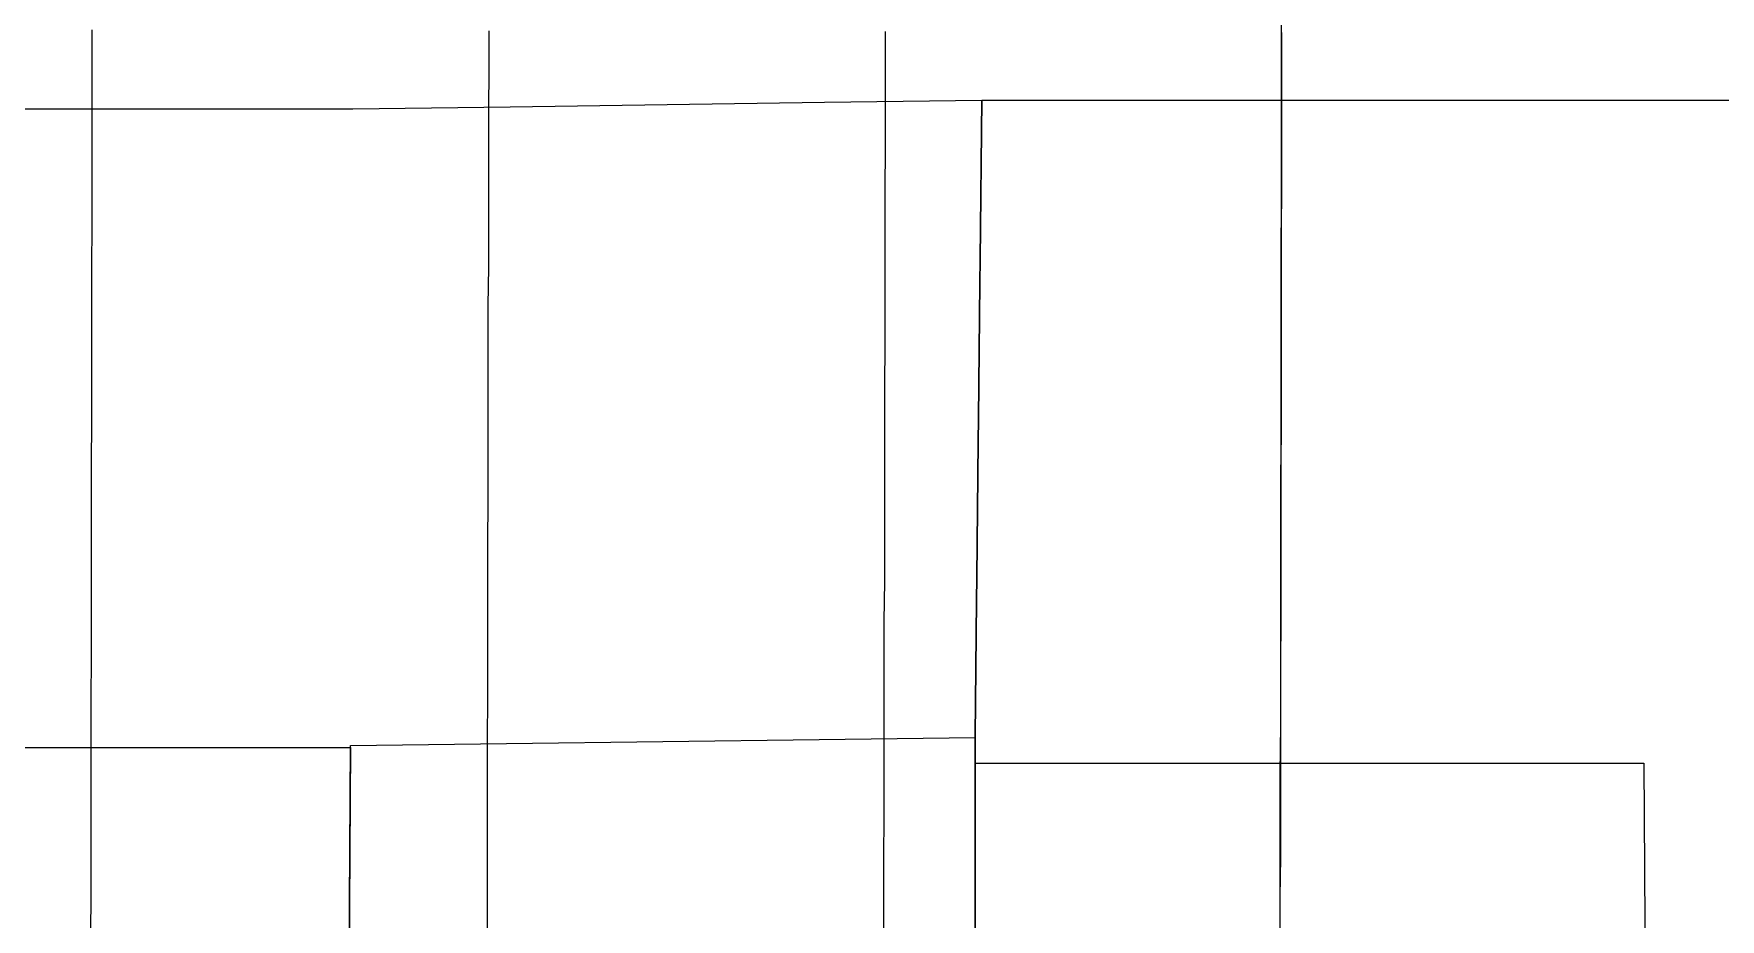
# Model space of a CAD drawing. Extents: x -0.49 to 6.91, y -0.57 to 8.11.
# Drawn here: x 1.25 to 3.457, y 3.703 to 4.862 of the extents above; entities that cross this region are included whole.
import ezdxf

# ---------------------------------------------------------------- set-up
doc = ezdxf.new("R2010")
doc.units = 0
for name, color, linetype in [('Grid', 7, 'CONTINUOUS'), ('split_lines', 7, 'CONTINUOUS'), ('split_lines_copy', 7, 'CONTINUOUS'), ('topo_grid', 7, 'CONTINUOUS')]:
    doc.layers.add(name, color=color, linetype=linetype)

msp = doc.modelspace()

# ---------------------------------------------------------------- linework, layer by layer
at = {"layer": 'Grid', "color": 1}
for points in [[(1.048549, 4.763898), (1.254707, 4.763898), (1.460864, 4.763898), (1.667548, 4.763898), (1.873178, 4.766544), (2.078808, 4.769719), (2.284966, 4.772894), (2.490596, 4.77554), (2.488487, 4.566757), (2.487958, 4.536171), (2.486376, 4.359033), (2.485849, 4.327918), (2.484267, 4.150753), (2.483741, 4.119638), (2.482158, 3.943029), (2.482158, 3.910855), (2.482158, 3.734749), (2.482158, 3.702602)], [(2.482158, 3.702602), (2.482158, 3.734749), (2.482158, 3.910855), (2.482158, 3.943029), (2.483741, 4.119638), (2.484267, 4.150753), (2.485849, 4.327918), (2.486376, 4.359033), (2.487958, 4.536171), (2.488487, 4.566757), (2.490596, 4.77554), (2.712043, 4.77554), (2.724701, 4.77554), (2.933494, 4.77554), (3.145452, 4.77554), (3.35688, 4.77554), (3.566202, 4.77554)]]:
    msp.add_lwpolyline(points, dxfattribs=at)
for points in [[(1.659111, 3.10467), (1.660693, 3.310807), (1.661749, 3.517499), (1.662802, 3.724165), (1.664384, 3.930329), (1.868432, 3.932974), (2.073008, 3.93562), (2.277583, 3.938266), (2.482159, 3.940912), (2.482159, 3.908739), (2.482159, 3.732632), (2.482159, 3.700485), (2.482159, 3.524378), (2.481633, 3.492205), (2.481633, 3.316125), (2.481633, 3.283422), (2.481633, 3.107845), (2.276002, 3.107845), (2.070373, 3.107845), (1.864743, 3.107845)], [(0.83079, 3.101495), (0.832899, 3.308187), (0.835008, 3.514853), (0.837116, 3.721017), (0.839225, 3.927709), (1.045382, 3.927709), (1.25154, 3.927709), (1.457697, 3.927709), (1.664381, 3.927709), (1.662799, 3.721546), (1.661743, 3.51488), (1.660687, 3.308187), (1.659105, 3.10205), (1.45242, 3.10205), (1.245209, 3.10205), (1.037997, 3.10205)], [(3.360572, 3.070909), (3.151778, 3.070909), (2.942985, 3.073555), (2.734718, 3.073555), (2.481632, 3.073555), (2.481632, 3.106231), (2.481632, 3.281808), (2.481632, 3.314511), (2.481632, 3.490591), (2.482159, 3.522764), (2.482159, 3.698871), (2.482159, 3.731018), (2.482159, 3.907125), (2.731555, 3.907125), (2.940348, 3.907125), (3.149142, 3.907125), (3.357408, 3.907125), (3.358466, 3.698315), (3.358995, 3.489533), (3.360054, 3.281279)]]:
    msp.add_lwpolyline(points, close=True, dxfattribs=at)
at = {"layer": 'split_lines', "color": 7}
msp.add_lwpolyline([(2.881322, 3.646245), (2.881322, 3.707946), (2.881322, 3.770282), (2.881322, 3.832644), (2.881322, 3.894319), (2.881851, 3.956655), (2.881851, 4.018355), (2.881851, 4.080718), (2.881851, 4.143027), (2.881851, 4.204754), (2.881851, 4.267117), (2.88238, 4.328791), (2.88238, 4.391153), (2.88238, 4.453489), (2.88238, 4.51519), (2.88238, 4.577526), (2.882909, 4.6392), (2.882909, 4.701563), (2.882909, 4.763898), (2.882909, 4.825599), (2.882909, 4.887935)], dxfattribs=at)
at = {"layer": 'split_lines_copy', "color": 7}
msp.add_lwpolyline([(2.881322, 3.646245), (2.881322, 3.707946), (2.881322, 3.770282), (2.881322, 3.832644), (2.881322, 3.894319), (2.881851, 3.956655), (2.881851, 4.018355), (2.881851, 4.080718), (2.881851, 4.143027), (2.881851, 4.204754), (2.881851, 4.267117), (2.88238, 4.328791), (2.88238, 4.391153), (2.88238, 4.453489), (2.88238, 4.51519), (2.88238, 4.577526), (2.882909, 4.6392), (2.882909, 4.701563), (2.882909, 4.763898), (2.882909, 4.825599), (2.882909, 4.887935)], dxfattribs=at)
at = {"layer": 'topo_grid', "color": 7}
for points in [[(1.324294, 3.683578), (1.324821, 3.735251), (1.324821, 3.786395), (1.324821, 3.838068), (1.324821, 3.889212), (1.324821, 3.940885), (1.324821, 3.992559), (1.325347, 4.043703), (1.325347, 4.095349), (1.325347, 4.146493), (1.325347, 4.198166), (1.325347, 4.249839), (1.325347, 4.300983), (1.325874, 4.352656), (1.325874, 4.4038), (1.325874, 4.455474), (1.325874, 4.507147), (1.325874, 4.558291), (1.3264, 4.609964), (1.3264, 4.661108), (1.3264, 4.712754), (1.3264, 4.764428), (1.3264, 4.815571), (1.3264, 4.867245)], [(1.843643, 3.68252), (1.843643, 3.734193), (1.843643, 3.785337), (1.843643, 3.83701), (1.843643, 3.888683), (1.843643, 3.939827), (1.844169, 3.9915), (1.844169, 4.042644), (1.844169, 4.094317), (1.844169, 4.145964), (1.844169, 4.197108), (1.844696, 4.248781), (1.844696, 4.299925), (1.844696, 4.351598), (1.844696, 4.403271), (1.844696, 4.454415), (1.844696, 4.506088), (1.845222, 4.557232), (1.845222, 4.608905), (1.845222, 4.660579), (1.845222, 4.711723), (1.845222, 4.763369), (1.845749, 4.814513), (1.845749, 4.866186)], [(2.362466, 3.681461), (2.362466, 3.733135), (2.362466, 3.784808), (2.362993, 3.835952), (2.362993, 3.887625), (2.362993, 3.938769), (2.362993, 3.990442), (2.362993, 4.042115), (2.362993, 4.093259), (2.363519, 4.144932), (2.363519, 4.196076), (2.363519, 4.247723), (2.363519, 4.299396), (2.363519, 4.35054), (2.363519, 4.402213), (2.364046, 4.453357), (2.364046, 4.50503), (2.364046, 4.556703), (2.364046, 4.607847), (2.364046, 4.65952), (2.364573, 4.710664), (2.364573, 4.762337), (2.364573, 4.813984), (2.364573, 4.865128)], [(2.881317, 3.680959), (2.881317, 3.732103), (2.881846, 3.783749), (2.881846, 3.834893), (2.881846, 3.886566), (2.881846, 3.93824), (2.881846, 3.989384), (2.881846, 4.041057), (2.882375, 4.092201), (2.882375, 4.143874), (2.882375, 4.195547), (2.882375, 4.246691), (2.882375, 4.298364), (2.882904, 4.349481), (2.882904, 4.401155), (2.882904, 4.452828), (2.882904, 4.503972), (2.882904, 4.555645), (2.882904, 4.606789), (2.883434, 4.658462), (2.883434, 4.710135), (2.883434, 4.761279), (2.883434, 4.812952), (2.883434, 4.864096)]]:
    msp.add_lwpolyline(points, dxfattribs=at)

doc.saveas('drawing.dxf')
